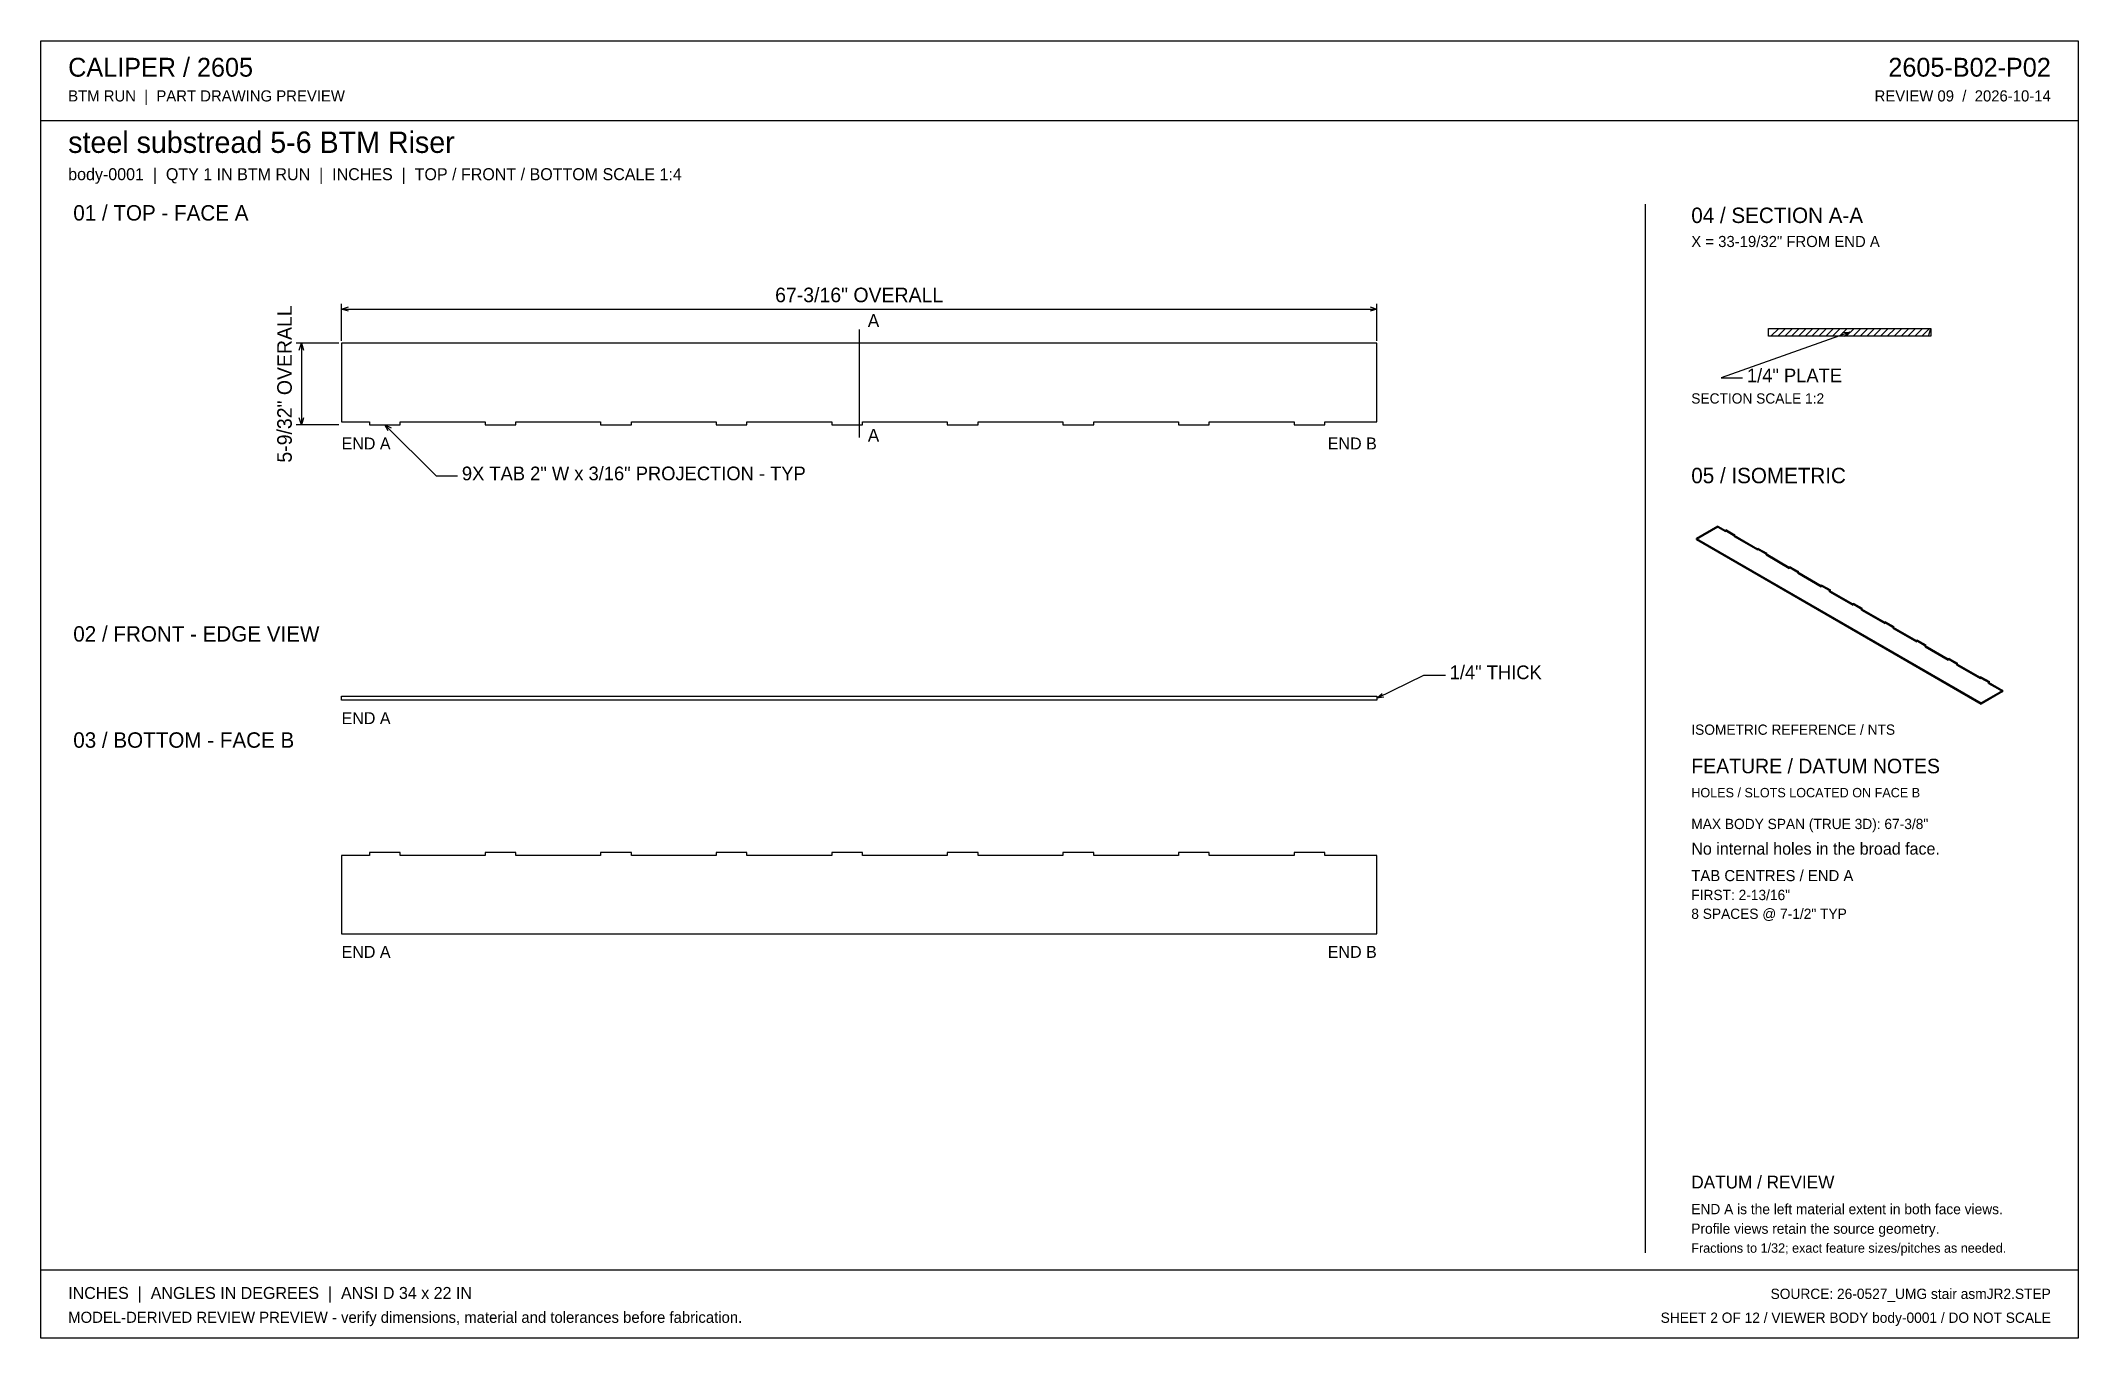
# Model space of a CAD drawing. Header units: inches. Extents: x 2 to 134, y 2 to 86.
import ezdxf
from ezdxf.enums import TextEntityAlignment as Align

# ---------------------------------------------------------------- set-up
doc = ezdxf.new("R2010")
doc.units = ezdxf.units.IN
doc.header["$MEASUREMENT"] = 0

msp = doc.modelspace()

# ---------------------------------------------------------------- linework, layer by layer
at = {"layer": 'ANNOTATION'}
for p, q in [((21.41, 66.64), (21.41, 69.03)), ((21.41, 68.69), (21.85, 68.83)), ((88.15, 68.83), (88.59, 68.69)), ((88.59, 66.64), (88.59, 69.03)), ((21.41, 68.69), (88.59, 68.69)), ((21.85, 68.56), (21.41, 68.69)), ((88.59, 68.69), (88.15, 68.56)), ((21.24, 66.47), (18.46, 66.47)), ((18.66, 66.03), (18.8, 66.47)), ((18.8, 66.47), (18.8, 61.19)), ((18.8, 66.47), (18.93, 66.03)), ((55, 67.36), (55, 60.36)), ((119.28, 67.19), (110.94, 64.22)), ((118.81, 67.18), (119.28, 67.19)), ((119.28, 67.19), (118.91, 66.91)), ((110.94, 64.22), (112.33, 64.22)), ((21.24, 61.19), (18.46, 61.19)), ((18.8, 61.19), (18.66, 61.64)), ((18.93, 61.64), (18.8, 61.19)), ((24.22, 61.19), (27.55, 57.86)), ((24.43, 60.78), (24.22, 61.19)), ((24.22, 61.19), (24.63, 60.98)), ((27.55, 57.86), (28.94, 57.86)), ((88.59, 43.43), (91.65, 44.94)), ((88.59, 43.43), (88.93, 43.75)), ((91.65, 44.94), (93.04, 44.94)), ((89.05, 43.5), (88.59, 43.43))]:
    msp.add_line(p, q, dxfattribs=at)
at = {"layer": 'OUTLINE'}
for p, q in [((1.89, 86.11), (134.11, 86.11)), ((1.89, 1.89), (1.89, 86.11)), ((134.11, 86.11), (134.11, 1.89)), ((1.89, 80.94), (134.11, 80.94)), ((106, 75.5), (106, 7.44)), ((114, 67.44), (124.55, 67.44)), ((114, 66.94), (114, 67.44)), ((114.17, 66.94), (114.67, 67.44)), ((114.61, 66.94), (115.11, 67.44)), ((115.06, 66.94), (115.56, 67.44)), ((115.5, 66.94), (116, 67.44)), ((115.95, 66.94), (116.45, 67.44)), ((116.39, 66.94), (116.89, 67.44)), ((116.83, 66.94), (117.33, 67.44)), ((117.28, 66.94), (117.78, 67.44)), ((117.72, 66.94), (118.22, 67.44)), ((118.17, 66.94), (118.67, 67.44)), ((118.61, 66.94), (119.11, 67.44)), ((119.06, 66.94), (119.56, 67.44)), ((119.5, 66.94), (120, 67.44)), ((119.95, 66.94), (120.45, 67.44)), ((120.39, 66.94), (120.89, 67.44)), ((120.83, 66.94), (121.33, 67.44)), ((121.28, 66.94), (121.78, 67.44)), ((121.72, 66.94), (122.22, 67.44)), ((122.17, 66.94), (122.67, 67.44)), ((122.61, 66.94), (123.11, 67.44)), ((123.06, 66.94), (123.56, 67.44)), ((123.5, 66.94), (124, 67.44)), ((123.95, 66.94), (124.45, 67.44)), ((124.39, 66.94), (124.55, 67.44)), ((124.55, 67.44), (124.55, 66.94)), ((88.59, 66.47), (21.41, 66.47)), ((21.41, 66.47), (21.41, 61.38)), ((88.59, 61.38), (88.59, 66.47)), ((124.55, 66.94), (114, 66.94)), ((21.41, 61.38), (23.22, 61.38)), ((23.22, 61.38), (23.22, 61.19)), ((23.22, 61.19), (25.22, 61.19)), ((25.22, 61.19), (25.22, 61.38)), ((25.22, 61.38), (30.72, 61.38)), ((30.72, 61.38), (30.72, 61.19)), ((30.72, 61.19), (32.72, 61.19)), ((32.72, 61.19), (32.72, 61.38)), ((32.72, 61.38), (38.22, 61.38)), ((38.22, 61.38), (38.22, 61.19)), ((38.22, 61.19), (40.22, 61.19)), ((40.22, 61.19), (40.22, 61.38)), ((40.22, 61.38), (45.72, 61.38)), ((45.72, 61.38), (45.72, 61.19)), ((45.72, 61.19), (47.72, 61.19)), ((47.72, 61.19), (47.72, 61.38)), ((47.72, 61.38), (53.22, 61.38)), ((53.22, 61.38), (53.22, 61.19)), ((53.22, 61.19), (55.22, 61.19)), ((55.22, 61.19), (55.22, 61.38)), ((55.22, 61.38), (60.72, 61.38)), ((60.72, 61.38), (60.72, 61.19)), ((60.72, 61.19), (62.72, 61.19)), ((62.72, 61.19), (62.72, 61.38)), ((62.72, 61.38), (68.22, 61.38)), ((68.22, 61.38), (68.22, 61.19)), ((68.22, 61.19), (70.22, 61.19)), ((70.22, 61.19), (70.22, 61.38)), ((70.22, 61.38), (75.72, 61.38)), ((75.72, 61.38), (75.72, 61.19)), ((75.72, 61.19), (77.72, 61.19)), ((77.72, 61.19), (77.72, 61.38)), ((77.72, 61.38), (83.22, 61.38)), ((83.22, 61.38), (83.22, 61.19)), ((83.22, 61.19), (85.22, 61.19)), ((85.22, 61.19), (85.22, 61.38)), ((85.22, 61.38), (88.59, 61.38)), ((110.73, 54.61), (109.33, 53.81)), ((110.73, 54.54), (109.33, 53.73)), ((110.73, 54.61), (111.23, 54.33)), ((110.73, 54.54), (110.73, 54.61)), ((110.73, 54.54), (111.23, 54.25)), ((111.28, 54.36), (111.23, 54.33)), ((111.23, 54.25), (111.23, 54.33)), ((111.28, 54.28), (111.23, 54.25)), ((111.28, 54.36), (111.83, 54.04)), ((111.28, 54.28), (111.28, 54.36)), ((111.28, 54.28), (111.83, 53.96)), ((109.33, 53.73), (109.33, 53.81)), ((109.33, 53.81), (127.82, 43.13)), ((109.33, 53.73), (127.82, 43.05)), ((111.83, 54.04), (111.78, 54.01)), ((111.78, 54.01), (113.3, 53.14)), ((111.78, 53.93), (111.78, 54.01)), ((111.83, 53.96), (111.78, 53.93)), ((111.78, 53.93), (113.3, 53.06)), ((111.83, 53.96), (111.83, 54.04)), ((113.35, 53.16), (113.3, 53.14)), ((113.3, 53.06), (113.3, 53.14)), ((113.35, 53.09), (113.3, 53.06)), ((113.35, 53.09), (113.35, 53.16)), ((113.35, 53.16), (113.9, 52.85)), ((113.35, 53.09), (113.9, 52.77)), ((113.9, 52.85), (113.85, 52.82)), ((113.85, 52.74), (113.85, 52.82)), ((113.85, 52.82), (115.36, 51.94)), ((113.9, 52.77), (113.85, 52.74)), ((113.85, 52.74), (115.36, 51.86)), ((113.9, 52.77), (113.9, 52.85)), ((115.41, 51.97), (115.36, 51.94)), ((115.36, 51.86), (115.36, 51.94)), ((115.41, 51.89), (115.36, 51.86)), ((115.41, 51.89), (115.41, 51.97)), ((115.41, 51.97), (115.96, 51.66)), ((115.41, 51.89), (115.96, 51.58)), ((115.96, 51.66), (115.91, 51.63)), ((115.91, 51.55), (115.91, 51.63)), ((115.91, 51.63), (117.42, 50.75)), ((115.96, 51.58), (115.91, 51.55)), ((115.96, 51.58), (115.96, 51.66)), ((115.91, 51.55), (117.42, 50.67)), ((117.48, 50.78), (117.42, 50.75)), ((117.42, 50.67), (117.42, 50.75)), ((117.48, 50.7), (117.42, 50.67)), ((117.48, 50.78), (118.03, 50.46)), ((117.48, 50.7), (117.48, 50.78)), ((117.48, 50.7), (118.03, 50.38)), ((118.03, 50.46), (117.97, 50.43)), ((117.97, 50.35), (117.97, 50.43)), ((117.97, 50.43), (119.49, 49.56)), ((118.03, 50.38), (117.97, 50.35)), ((117.97, 50.35), (119.49, 49.48)), ((118.03, 50.38), (118.03, 50.46)), ((119.54, 49.59), (119.49, 49.56)), ((119.49, 49.48), (119.49, 49.56)), ((119.54, 49.51), (119.49, 49.48)), ((119.54, 49.59), (120.09, 49.27)), ((119.54, 49.51), (119.54, 49.59)), ((119.54, 49.51), (120.09, 49.19)), ((120.09, 49.27), (120.04, 49.24)), ((120.04, 49.16), (120.04, 49.24)), ((120.04, 49.24), (121.55, 48.37)), ((120.09, 49.19), (120.04, 49.16)), ((120.04, 49.16), (121.55, 48.29)), ((120.09, 49.19), (120.09, 49.27)), ((121.6, 48.4), (121.55, 48.37)), ((121.55, 48.29), (121.55, 48.37)), ((121.6, 48.32), (121.55, 48.29)), ((121.6, 48.32), (121.6, 48.4)), ((121.6, 48.4), (122.15, 48.08)), ((121.6, 48.32), (122.15, 48)), ((122.15, 48.08), (122.1, 48.05)), ((122.1, 48.05), (123.62, 47.18)), ((122.1, 47.97), (122.1, 48.05)), ((122.15, 48), (122.1, 47.97)), ((122.1, 47.97), (123.62, 47.1)), ((122.15, 48), (122.15, 48.08)), ((123.67, 47.21), (123.62, 47.18)), ((123.62, 47.1), (123.62, 47.18)), ((123.67, 47.13), (123.62, 47.1)), ((123.67, 47.21), (124.22, 46.89)), ((123.67, 47.13), (123.67, 47.21)), ((123.67, 47.13), (124.22, 46.81)), ((124.22, 46.89), (124.17, 46.86)), ((124.17, 46.78), (124.17, 46.86)), ((124.17, 46.86), (125.68, 45.99)), ((124.22, 46.81), (124.17, 46.78)), ((124.17, 46.78), (125.68, 45.91)), ((124.22, 46.81), (124.22, 46.89)), ((125.73, 46.02), (125.68, 45.99)), ((125.68, 45.91), (125.68, 45.99)), ((125.73, 45.94), (125.68, 45.91)), ((125.73, 45.94), (125.73, 46.02)), ((125.73, 46.02), (126.28, 45.7)), ((125.73, 45.94), (126.28, 45.62)), ((126.28, 45.7), (126.23, 45.67)), ((126.23, 45.59), (126.23, 45.67)), ((126.23, 45.67), (127.74, 44.79)), ((126.28, 45.62), (126.23, 45.59)), ((126.23, 45.59), (127.74, 44.71)), ((126.28, 45.62), (126.28, 45.7)), ((127.79, 44.82), (127.74, 44.79)), ((127.74, 44.71), (127.74, 44.79)), ((127.79, 44.74), (127.74, 44.71)), ((127.79, 44.82), (128.35, 44.51)), ((127.79, 44.74), (127.79, 44.82)), ((127.79, 44.74), (128.35, 44.43)), ((129.22, 43.94), (127.82, 43.13)), ((129.22, 43.86), (127.82, 43.05)), ((128.35, 44.51), (128.29, 44.48)), ((128.29, 44.4), (128.29, 44.48)), ((128.29, 44.48), (129.22, 43.94)), ((128.35, 44.43), (128.29, 44.4)), ((128.29, 44.4), (129.22, 43.86)), ((128.35, 44.43), (128.35, 44.51)), ((129.22, 43.86), (129.22, 43.94)), ((21.41, 43.56), (88.59, 43.56)), ((21.41, 43.31), (21.41, 43.56)), ((88.59, 43.31), (21.41, 43.31)), ((88.59, 43.56), (88.59, 43.31)), ((127.82, 43.05), (127.82, 43.13)), ((23.22, 33.23), (21.41, 33.23)), ((21.41, 33.23), (21.41, 28.14)), ((25.22, 33.42), (23.22, 33.42)), ((23.22, 33.42), (23.22, 33.23)), ((25.22, 33.23), (25.22, 33.42)), ((30.72, 33.23), (25.22, 33.23)), ((32.72, 33.42), (30.72, 33.42)), ((30.72, 33.42), (30.72, 33.23)), ((32.72, 33.23), (32.72, 33.42)), ((38.22, 33.23), (32.72, 33.23)), ((40.22, 33.42), (38.22, 33.42)), ((38.22, 33.42), (38.22, 33.23)), ((40.22, 33.23), (40.22, 33.42)), ((45.72, 33.23), (40.22, 33.23)), ((47.72, 33.42), (45.72, 33.42)), ((45.72, 33.42), (45.72, 33.23)), ((47.72, 33.23), (47.72, 33.42)), ((53.22, 33.23), (47.72, 33.23)), ((55.22, 33.42), (53.22, 33.42)), ((53.22, 33.42), (53.22, 33.23)), ((55.22, 33.23), (55.22, 33.42)), ((60.72, 33.23), (55.22, 33.23)), ((62.72, 33.42), (60.72, 33.42)), ((60.72, 33.42), (60.72, 33.23)), ((62.72, 33.23), (62.72, 33.42)), ((68.22, 33.23), (62.72, 33.23)), ((70.22, 33.42), (68.22, 33.42)), ((68.22, 33.42), (68.22, 33.23)), ((70.22, 33.23), (70.22, 33.42)), ((75.72, 33.23), (70.22, 33.23)), ((77.72, 33.42), (75.72, 33.42)), ((75.72, 33.42), (75.72, 33.23)), ((77.72, 33.23), (77.72, 33.42)), ((83.22, 33.23), (77.72, 33.23)), ((85.22, 33.42), (83.22, 33.42)), ((83.22, 33.42), (83.22, 33.23)), ((85.22, 33.23), (85.22, 33.42)), ((88.59, 33.23), (85.22, 33.23)), ((88.59, 28.14), (88.59, 33.23)), ((21.41, 28.14), (88.59, 28.14)), ((1.89, 6.33), (134.11, 6.33)), ((134.11, 1.89), (1.89, 1.89))]:
    msp.add_line(p, q, dxfattribs=at)

# ---------------------------------------------------------------- texts
at = {"layer": 'ANNOTATION'}
for s, height, p in [('CALIPER / 2605', 1.2222, (3.67, 83.78)), ('BTM RUN  |  PART DRAWING PREVIEW', 0.7222, (3.67, 82.17)), ('steel substread 5-6 BTM Riser', 1.3889, (3.67, 78.83)), ('body-0001  |  QTY 1 IN BTM RUN  |  INCHES  |  TOP / FRONT / BOTTOM SCALE 1:4', 0.7778, (3.67, 77.06)), ('01 / TOP - FACE A', 1, (4, 74.44)), ('04 / SECTION A-A', 1, (109, 74.28)), ('X = 33-19/32" FROM END A', 0.7222, (109, 72.72)), ('A', 0.833, (55.56, 67.53)), ('1/4" PLATE', 0.889, (112.61, 63.94)), ('SECTION SCALE 1:2', 0.6667, (109, 62.56)), ('A', 0.833, (55.56, 60.08)), ('END A', 0.778, (21.41, 59.58)), ('9X TAB 2" W x 3/16" PROJECTION - TYP', 0.8889, (29.22, 57.58)), ('05 / ISOMETRIC', 1, (109, 57.39)), ('02 / FRONT - EDGE VIEW', 1, (4, 47.11)), ('1/4" THICK', 0.889, (93.32, 44.67)), ('END A', 0.778, (21.41, 41.75)), ('03 / BOTTOM - FACE B', 1, (4, 40.22)), ('ISOMETRIC REFERENCE / NTS', 0.6667, (109, 41.06)), ('FEATURE / DATUM NOTES', 0.9444, (109, 38.56)), ('HOLES / SLOTS LOCATED ON FACE B', 0.6111, (109, 37)), ('MAX BODY SPAN (TRUE 3D): 67-3/8"', 0.6667, (109, 34.94)), ('No internal holes in the broad face.', 0.7778, (109, 33.28)), ('TAB CENTRES / END A', 0.7222, (109, 31.56)), ('FIRST: 2-13/16"', 0.6667, (109, 30.33)), ('8 SPACES @ 7-1/2" TYP', 0.6667, (109, 29.11)), ('END A', 0.778, (21.41, 26.58)), ('DATUM / REVIEW', 0.8333, (109, 11.61)), ('END A is the left material extent in both face views.', 0.6667, (109, 9.94)), ('Profile views retain the source geometry.', 0.6667, (109, 8.67)), ('Fractions to 1/32; exact feature sizes/pitches as needed.', 0.6111, (109, 7.44)), ('INCHES  |  ANGLES IN DEGREES  |  ANSI D 34 x 22 IN', 0.7778, (3.67, 4.44)), ('MODEL-DERIVED REVIEW PREVIEW - verify dimensions, material and tolerances before fabrication.', 0.7222, (3.67, 2.89))]:
    msp.add_text(s, height=height, dxfattribs=at).set_placement(p)
for s, height, p in [('2605-B02-P02', 1.2222, (132.33, 83.78)), ('REVIEW 09  /  2026-10-14', 0.7222, (132.33, 82.17)), ('END B', 0.778, (88.59, 59.58)), ('END B', 0.778, (88.59, 26.58)), ('SOURCE: 26-0527_UMG stair asmJR2.STEP', 0.6667, (132.33, 4.44)), ('SHEET 2 OF 12 / VIEWER BODY body-0001 / DO NOT SCALE', 0.6667, (132.33, 2.89))]:
    msp.add_text(s, height=height, dxfattribs=at).set_placement(p, align=Align.RIGHT)
msp.add_text('67-3/16" OVERALL', height=0.9444, dxfattribs=at).set_placement((55, 69.14), align=Align.CENTER)
msp.add_text('5-9/32" OVERALL', height=0.9444, rotation=90, dxfattribs=at).set_placement((18.18, 63.83), align=Align.CENTER)

doc.saveas('drawing.dxf')
